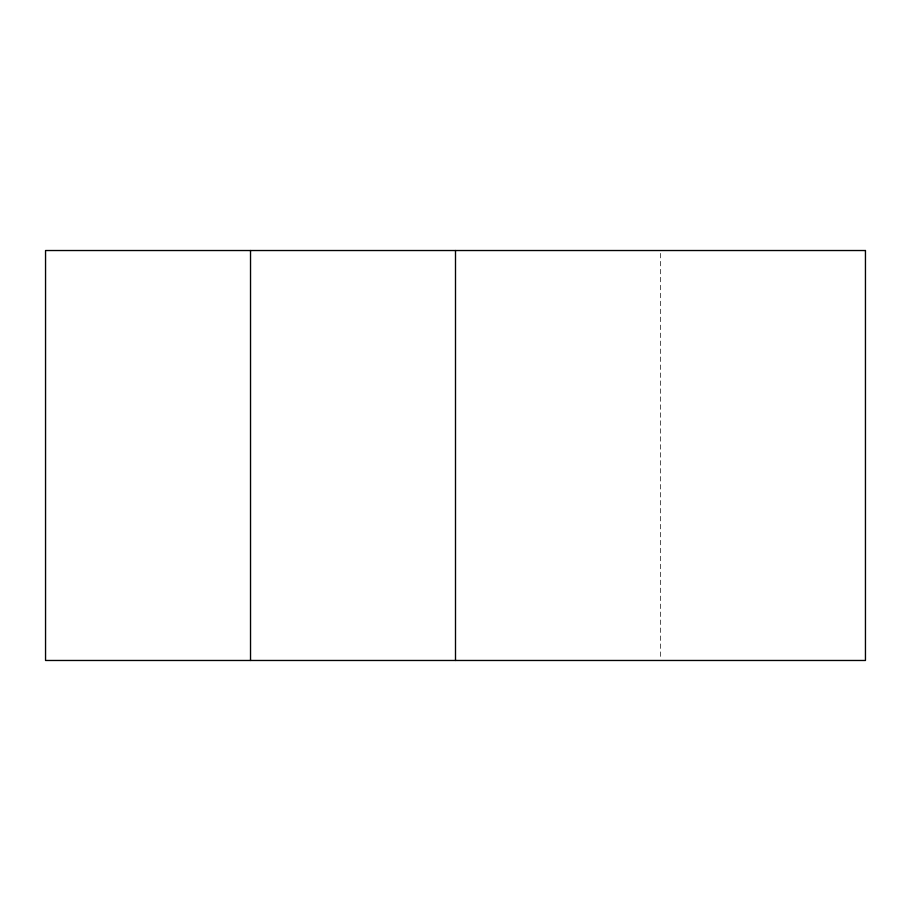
<?xml version="1.0" encoding="UTF-8"?>
<svg xmlns="http://www.w3.org/2000/svg" width="911" height="911" viewBox="0 0 911 911"><rect width="100%" height="100%" fill="white"/><g stroke="black" fill="none" stroke-linecap="round" stroke-linejoin="round"><path stroke-width="0.68" stroke-dasharray="4.55 3.42" d="M660.475 253.372L660.475 659.052"/><path stroke-width="1.37" d="M455.5 250.525L455.5 660.475M250.525 250.525L250.525 660.475M865.45 250.525L45.55 250.525L45.55 660.475L865.45 660.475L865.45 250.525"/></g></svg>
